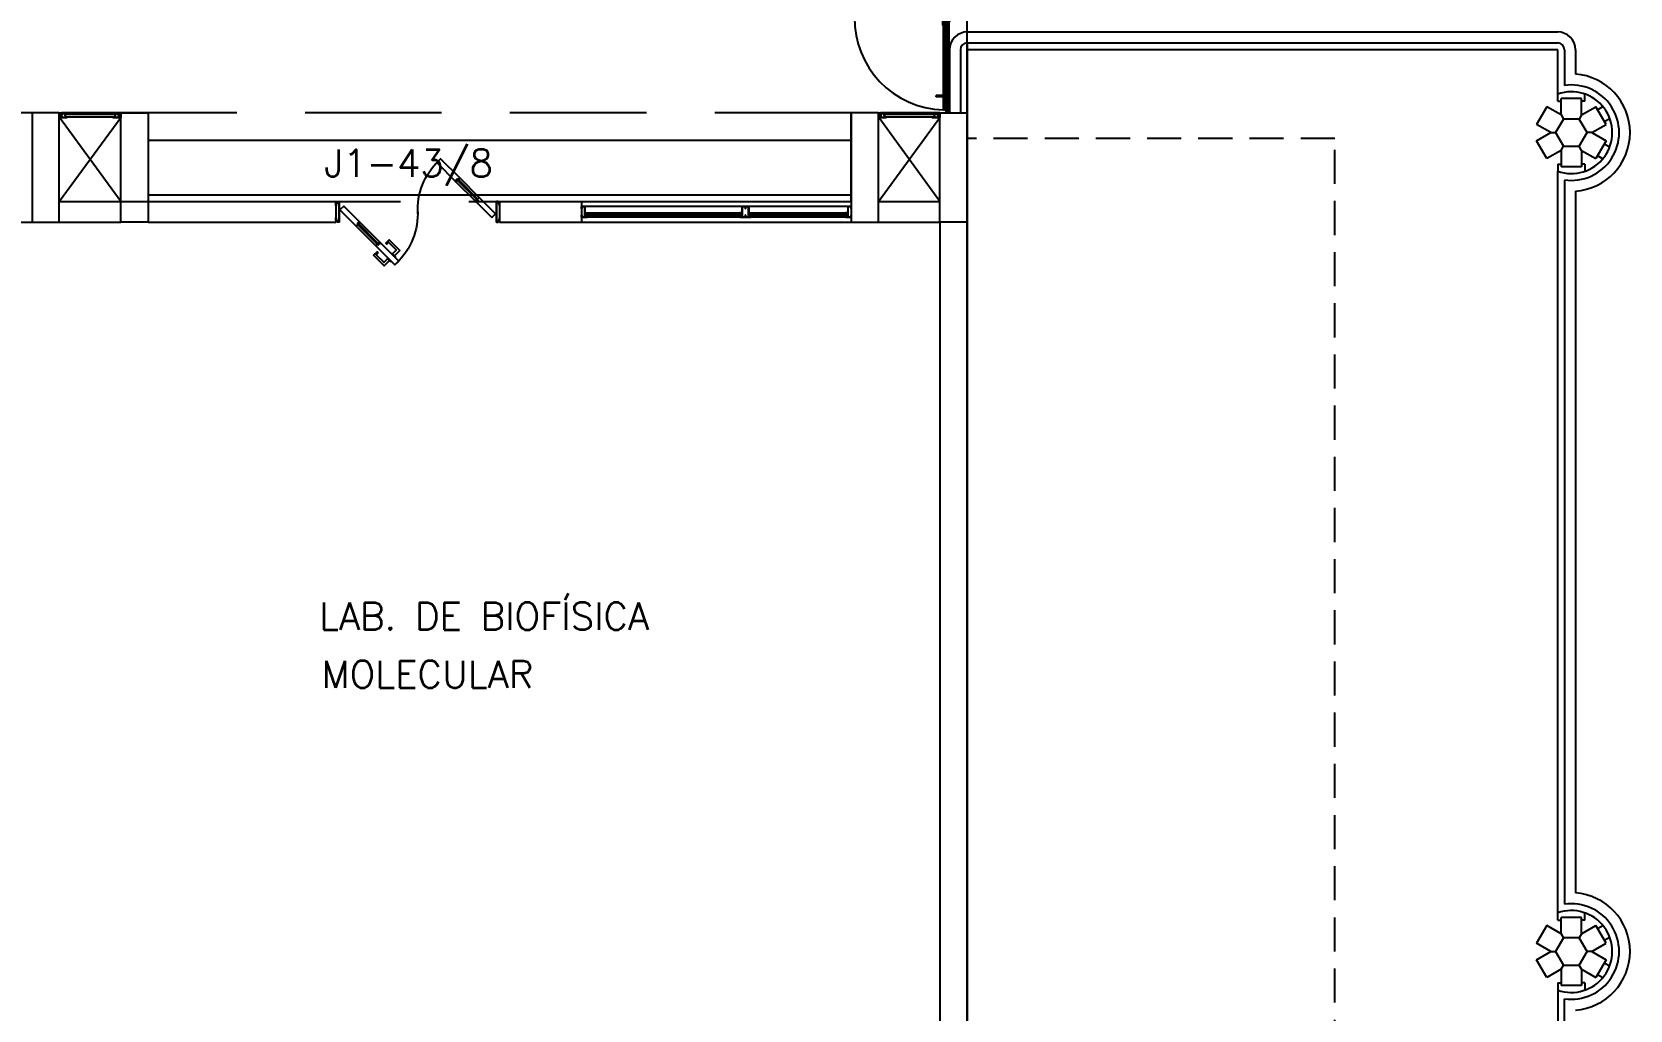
# Model space of a CAD drawing. Header units: millimetres. Extents: x 1887 to 2405, y 1100 to 1335.
# Drawn here: x 2111.56 to 2123.26, y 1258.15 to 1265.32 of the extents above; entities that cross this region are included whole.
import ezdxf

# ---------------------------------------------------------------- set-up
doc = ezdxf.new("R2010")
doc.units = ezdxf.units.MM
doc.linetypes.add('HIDDEN', pattern=[0.375, 0.25, -0.125])
for name, color, linetype in [('AR- ALV1', 235, 'Continuous'), ('AR-ALV', 2, 'Continuous'), ('AR-CORRIMAO-V1', 2, 'Continuous'), ('AR-ESQ', 1, 'Continuous'), ('AR-ESTC', 3, 'Continuous'), ('AR-ESTMA-C', 3, 'Continuous'), ('AR-ESTMA-V', 1, 'Continuous'), ('AR-PEITORIL', 1, 'Continuous'), ('AR-PERGOLAPROJ', 1, 'HIDDEN'), ('AR-PISO-V1', 1, 'Continuous'), ('AR-PORTA', 1, 'Continuous'), ('AR-PROJ', 1, 'HIDDEN'), ('AR-SHAFT', 1, 'Continuous'), ('AR-VIDRO', 1, 'Continuous'), ('DT-ESQ-BAGUETE-C', 2, 'Continuous'), ('DT-ESQ-BAGUETE-V', 1, 'Continuous'), ('DT-ESQ-CHAPA DOBRADA-V', 1, 'Continuous'), ('DT-ESQ-MARCO-V', 1, 'Continuous'), ('DT-ESQ-PERFIL CADEIRA-C', 2, 'Continuous'), ('DT-ESQ-PERFIL CADEIRA-V', 1, 'Continuous'), ('DT-ESQ-PERFIL U-C', 2, 'Continuous'), ('DT-ESQ-VENEZIANA-C', 2, 'Continuous'), ('DT-ESQ-VENEZIANA-V', 2, 'Continuous'), ('DT-ESQ-VIDRO-C', 2, 'Continuous'), ('ENDEREÇO', 2, 'Continuous'), ('maçaneta', 1, 'Continuous'), ('montantes', 1, 'Continuous'), ('mov', 1, 'Continuous'), ('PM-PERFIL U-C', 2, 'Continuous'), ('PM-VIDRO', 1, 'Continuous'), ('pm1', 2, 'Continuous'), ('pm2', 2, 'Continuous'), ('TEXTO', 2, 'Continuous')]:
    doc.layers.add(name, color=color, linetype=linetype)
doc.styles.add('UNB-100', font='simplex.shx', dxfattribs={"height": 0.2})
doc.styles.add('UNB1-100', font='simplex.shx', dxfattribs={"height": 0.2})

# ---------------------------------------------------------------- blocks, each defined once
blk = doc.blocks.new('EF01-P')
at = {"layer": 'DT-ESQ-BAGUETE-C', "ltscale": 0.1}
for points in [[(0.002, 0.035), (0.015, 0.035), (0.015, 0.033), (0.002, 0.033), (0.002, 0.005), (0.015, 0.005), (0.015, 0.004), (0.002, 0.004, -0.414214), (0, 0.005), (0, 0.033, -0.414214)], [(0.448, 0.035), (0.435, 0.035), (0.435, 0.033), (0.448, 0.033), (0.448, 0.005), (0.435, 0.005), (0.435, 0.004), (0.448, 0.004, 0.414214), (0.45, 0.005), (0.45, 0.033, 0.414214)]]:
    blk.add_lwpolyline(points, format="xyb", close=True, dxfattribs=at)
at = {"layer": 'DT-ESQ-PERFIL CADEIRA-C', "color": 2, "ltscale": 0.1}
for points in [[(0.01, 0.002), (0.01, 0.003), (0.002, 0.003, 1), (0.002, 0), (0.015, 0, 0.414214), (0.016, 0.002), (0.016, 0.033), (0.043, 0.033)], [(0.407, 0.006), (0.432, 0.006), (0.432, 0.016), (0.433, 0.016), (0.433, 0.006, -0.414214), (0.432, 0.005), (0.407, 0.005), (0.394, 0.005, -1), (0.394, 0.008), (0.407, 0.008), (0.407, 0.02), (0.407, 0.032), (0.394, 0.032, -1), (0.394, 0.035), (0.407, 0.035), (0.433, 0.035, -0.414214), (0.435, 0.033), (0.435, 0.002), (0.448, 0.002)]]:
    blk.add_lwpolyline(points, format="xyb", dxfattribs=at)
at = {"layer": 'DT-ESQ-PERFIL CADEIRA-C', "ltscale": 0.1}
for points in [[(0.043, 0.006), (0.018, 0.006), (0.018, 0.016), (0.016, 0.016), (0.016, 0.006, 0.414214), (0.018, 0.005), (0.043, 0.005), (0.056, 0.005, 1), (0.056, 0.008), (0.043, 0.008), (0.043, 0.02), (0.043, 0.032), (0.056, 0.032, 1), (0.056, 0.035), (0.043, 0.035), (0.016, 0.035, 0.414214), (0.015, 0.033), (0.015, 0.002), (0.002, 0.002)], [(0.041, 0.02), (0.041, 0.032, -0.414214), (0.043, 0.033), (0.056, 0.033)], [(0.041, 0.02), (0.041, 0.008, 0.414214), (0.043, 0.006), (0.056, 0.006)], [(0.408, 0.02), (0.408, 0.032, 0.414214), (0.407, 0.033), (0.394, 0.033)], [(0.408, 0.02), (0.408, 0.008, -0.414214), (0.407, 0.006), (0.394, 0.006)], [(0.44, 0.002), (0.44, 0.003), (0.448, 0.003, -1), (0.448, 0), (0.435, 0, -0.414214), (0.433, 0.002), (0.433, 0.033), (0.407, 0.033)]]:
    blk.add_lwpolyline(points, format="xyb", dxfattribs=at)
at = {"layer": 'DT-ESQ-PERFIL CADEIRA-V', "ltscale": 0.1}
blk.add_line((0.015, 0), (0.435, 0), dxfattribs=at)
at = {"layer": 'DT-ESQ-VENEZIANA-C', "ltscale": 0.1}
for p, q in [((0.043, 0.011), (0.407, 0.011)), ((0.043, 0.009), (0.407, 0.009))]:
    blk.add_line(p, q, dxfattribs=at)
at = {"layer": 'DT-ESQ-VENEZIANA-V', "ltscale": 0.1}
blk.add_line((0.043, 0.031), (0.407, 0.031), dxfattribs=at)
blk = doc.blocks.new('PV1')
at = {"layer": 'AR-VIDRO'}
for p, q in [((0.682, 0.02), (0.005, 0.02)), ((0.682, 0.005), (0.005, 0.005)), ((0.022, 0.044), (0.022, 0.029)), ((0.022, 0.044), (0.688, 0.044)), ((0.022, 0.029), (0.688, 0.029)), ((2.703, 0.044), (2.037, 0.044)), ((2.703, 0.029), (2.037, 0.029)), ((2.043, 0.02), (2.72, 0.02)), ((2.043, 0.005), (2.72, 0.005)), ((2.703, 0.044), (2.703, 0.029))]:
    blk.add_line(p, q, dxfattribs=at)
at = {"layer": 'maçaneta'}
for p, q in [((0.112, 0.044), (0.112, 0.049)), ((0.112, 0.049), (0.132, 0.049)), ((0.117, 0.099), (0.127, 0.099)), ((0.117, 0.049), (0.117, 0.099)), ((0.127, 0.049), (0.127, 0.099)), ((0.132, 0.044), (0.132, 0.049)), ((2.613, 0.049), (2.593, 0.049)), ((2.593, 0.044), (2.593, 0.049)), ((2.598, 0.049), (2.598, 0.099)), ((2.608, 0.099), (2.598, 0.099)), ((2.608, 0.049), (2.608, 0.099)), ((2.613, 0.044), (2.613, 0.049))]:
    blk.add_line(p, q, dxfattribs=at)
at = {"layer": 'montantes'}
for p, q in [((0, 0), (0, 0.025)), ((0, 0.025), (0.02, 0.025)), ((0, 0), (0.02, 0)), ((0.005, 0.005), (0.005, 0.02)), ((0.02, 0.02), (0.02, 0.025)), ((0.02, 0), (0.02, 0.005)), ((0.642, 0.049), (0.692, 0.049)), ((0.642, 0.025), (0.692, 0.025)), ((0.688, 0.025), (0.668, 0.025)), ((0.668, 0.02), (0.668, 0.025)), ((0.668, 0), (0.668, 0.005)), ((0.688, 0), (0.668, 0)), ((0.682, 0.005), (0.682, 0.02)), ((0.688, 0.044), (0.688, 0.029)), ((0.688, 0), (0.688, 0.025)), ((0.692, 0.049), (0.692, 0.025)), ((2.033, 0.049), (2.033, 0.025)), ((2.082, 0.049), (2.033, 0.049)), ((2.082, 0.025), (2.033, 0.025)), ((2.037, 0.044), (2.037, 0.029)), ((2.037, 0.025), (2.057, 0.025)), ((2.037, 0), (2.037, 0.025)), ((2.037, 0), (2.057, 0)), ((2.043, 0.005), (2.043, 0.02)), ((2.057, 0.02), (2.057, 0.025)), ((2.057, 0), (2.057, 0.005)), ((2.705, 0.02), (2.705, 0.025)), ((2.725, 0.025), (2.705, 0.025)), ((2.705, 0), (2.705, 0.005)), ((2.725, 0), (2.705, 0)), ((2.72, 0.005), (2.72, 0.02)), ((2.725, 0), (2.725, 0.025))]:
    blk.add_line(p, q, dxfattribs=at)
for centre in [(0.692, 0.02), (2.033, 0.02)]:
    blk.add_circle(centre, 0.005, dxfattribs=at)
for centre, start, end in [((0.642, 0.044), 90, 180), ((0.642, 0.03), 180, 270), ((2.082, 0.044), 0, 90), ((2.082, 0.03), 270, 0)]:
    blk.add_arc(centre, 0.005, start, end, dxfattribs=at)
at = {"layer": 'mov'}
for centre, start, end in [((0.692, 0.025), 0, 178.3547), ((2.033, 0.025), 1.6453, 180)]:
    blk.add_arc(centre, 0.671, start, end, dxfattribs=at)
blk = doc.blocks.new('EF04A-P')
at = {"layer": 'DT-ESQ-BAGUETE-C', "ltscale": 0.1}
for points in [[(0.039, -0.05), (0.0255, -0.05), (0.0255, -0.0485), (0.039, -0.0485), (0.039, -0.0365), (0.0255, -0.0365), (0.0255, -0.035), (0.039, -0.035, -0.4142136), (0.0405, -0.0365), (0.0405, -0.0485, -0.4142136)], [(0.736, -0.05), (0.7495, -0.05), (0.7495, -0.0485), (0.736, -0.0485), (0.736, -0.0365), (0.7495, -0.0365), (0.7495, -0.035), (0.736, -0.035, 0.4142136), (0.7345, -0.0365), (0.7345, -0.0485, 0.4142136)]]:
    blk.add_lwpolyline(points, format="xyb", close=True, dxfattribs=at)
at = {"layer": 'DT-ESQ-BAGUETE-V', "ltscale": 0.1}
blk.add_line((0.736, -0.05), (0.039, -0.05), dxfattribs=at)
at = {"layer": 'DT-ESQ-CHAPA DOBRADA-V', "ltscale": 0.1}
blk.add_line((0.735, -0.067), (0.04, -0.067), dxfattribs=at)
at = {"layer": 'DT-ESQ-MARCO-V', "ltscale": 0.1}
for p, q in [((0.0235, -0.035), (0.7515, -0.035)), ((0.0235, -0.115), (0.7515, -0.115))]:
    blk.add_line(p, q, dxfattribs=at)
at = {"layer": 'DT-ESQ-PERFIL U-C', "ltscale": 0.1}
for points in [[(0.025, -0.0655), (0.025, -0.0655, 0.4142136), (0.0235, -0.067), (0.0235, -0.1135), (0.0015, -0.1135), (0.0015, -0.1), (0, -0.1), (0, -0.1135, 0.4142136), (0.0015, -0.115), (0.0235, -0.115, 0.4142136), (0.025, -0.1135), (0.025, -0.067), (0.04, -0.067, 1), (0.04, -0.064), (0.025, -0.064), (0.025, -0.0365, 0.4142136), (0.0235, -0.035), (0.0015, -0.035, 0.4142136), (0, -0.0365), (0, -0.05), (0.0015, -0.05), (0.0015, -0.0365), (0.0235, -0.0365), (0.0235, -0.064, 0.4142136), (0.025, -0.0655), (0.04, -0.0655)], [(0.75, -0.0655), (0.75, -0.0655, -0.4142136), (0.7515, -0.067), (0.7515, -0.1135), (0.7735, -0.1135), (0.7735, -0.1), (0.775, -0.1), (0.775, -0.1135, -0.4142136), (0.7735, -0.115), (0.7515, -0.115, -0.4142136), (0.75, -0.1135), (0.75, -0.067), (0.735, -0.067, -1), (0.735, -0.064), (0.75, -0.064), (0.75, -0.0365, -0.4142136), (0.7515, -0.035), (0.7735, -0.035, -0.4142136), (0.775, -0.0365), (0.775, -0.05), (0.7735, -0.05), (0.7735, -0.0365), (0.7515, -0.0365), (0.7515, -0.064, -0.4142136), (0.75, -0.0655), (0.735, -0.0655)]]:
    blk.add_lwpolyline(points, format="xyb", dxfattribs=at)
at = {"layer": 'DT-ESQ-VIDRO-C', "ltscale": 0.1}
blk.add_lwpolyline([(0.027, -0.062), (0.027, -0.052), (0.748, -0.052), (0.748, -0.062)], close=True, dxfattribs=at)
blk = doc.blocks.new('EF05B-P')
at = {"layer": 'DT-ESQ-BAGUETE-C', "ltscale": 0.1}
for points in [[(0.039, -0.05), (0.0255, -0.05), (0.0255, -0.0485), (0.039, -0.0485), (0.039, -0.0365), (0.0255, -0.0365), (0.0255, -0.035), (0.039, -0.035, -0.4142136), (0.0405, -0.0365), (0.0405, -0.0485, -0.4142136)], [(1.161, -0.05), (1.1745, -0.05), (1.1745, -0.0485), (1.161, -0.0485), (1.161, -0.0365), (1.1745, -0.0365), (1.1745, -0.035), (1.161, -0.035, 0.4142136), (1.1595, -0.0365), (1.1595, -0.0485, 0.4142136)]]:
    blk.add_lwpolyline(points, format="xyb", close=True, dxfattribs=at)
at = {"layer": 'DT-ESQ-BAGUETE-V', "ltscale": 0.1}
blk.add_line((1.161, -0.05), (0.039, -0.05), dxfattribs=at)
at = {"layer": 'DT-ESQ-CHAPA DOBRADA-V', "ltscale": 0.1}
blk.add_line((1.16, -0.067), (0.04, -0.067), dxfattribs=at)
at = {"layer": 'DT-ESQ-MARCO-V', "ltscale": 0.1}
for p, q in [((0.0235, -0.035), (1.1765, -0.035)), ((0.0235, -0.115), (1.1765, -0.115))]:
    blk.add_line(p, q, dxfattribs=at)
at = {"layer": 'DT-ESQ-PERFIL U-C', "ltscale": 0.1}
for points in [[(0.025, -0.0655), (0.025, -0.0655, 0.4142136), (0.0235, -0.067), (0.0235, -0.1135), (0.0015, -0.1135), (0.0015, -0.1), (0, -0.1), (0, -0.1135, 0.4142136), (0.0015, -0.115), (0.0235, -0.115, 0.4142136), (0.025, -0.1135), (0.025, -0.067), (0.04, -0.067, 1), (0.04, -0.064), (0.025, -0.064), (0.025, -0.0365, 0.4142136), (0.0235, -0.035), (0.0015, -0.035, 0.4142136), (0, -0.0365), (0, -0.05), (0.0015, -0.05), (0.0015, -0.0365), (0.0235, -0.0365), (0.0235, -0.064, 0.4142136), (0.025, -0.0655), (0.04, -0.0655)], [(1.175, -0.0655), (1.175, -0.0655, -0.4142136), (1.1765, -0.067), (1.1765, -0.1135), (1.1985, -0.1135), (1.1985, -0.1), (1.2, -0.1), (1.2, -0.1135, -0.4142136), (1.1985, -0.115), (1.1765, -0.115, -0.4142136), (1.175, -0.1135), (1.175, -0.067), (1.16, -0.067, -1), (1.16, -0.064), (1.175, -0.064), (1.175, -0.0365, -0.4142136), (1.1765, -0.035), (1.1985, -0.035, -0.4142136), (1.2, -0.0365), (1.2, -0.05), (1.1985, -0.05), (1.1985, -0.0365), (1.1765, -0.0365), (1.1765, -0.064, -0.4142136), (1.175, -0.0655), (1.16, -0.0655)]]:
    blk.add_lwpolyline(points, format="xyb", dxfattribs=at)
at = {"layer": 'DT-ESQ-VIDRO-C', "ltscale": 0.1}
blk.add_lwpolyline([(0.027, -0.062), (0.027, -0.052), (1.173, -0.052), (1.173, -0.062)], close=True, dxfattribs=at)
blk = doc.blocks.new('PM7B')
at = {"layer": 'maçaneta'}
for points in [[(0.732, -0.208), (0.771, -0.247), (0.785, -0.233), (0.758, -0.206, -0.414214), (0.758, -0.204), (0.813, -0.148), (0.827, -0.162), (0.834, -0.155), (0.81, -0.13)], [(0.806, -0.282), (0.845, -0.321), (0.923, -0.243), (0.898, -0.219), (0.891, -0.226), (0.905, -0.24), (0.849, -0.295, -0.414214), (0.847, -0.295), (0.82, -0.268)], [(0.845, -0.321), (0.806, -0.282), (0.82, -0.268), (0.847, -0.295, 0.414214), (0.849, -0.295), (0.905, -0.24), (0.891, -0.226), (0.898, -0.219), (0.923, -0.243)]]:
    blk.add_lwpolyline(points, format="xyb", close=True, dxfattribs=at)
for points in [[(0.792, -0.226), (0.764, -0.254), (0.767, -0.258), (0.795, -0.229)], [(0.792, -0.226), (0.764, -0.254), (0.767, -0.258), (0.795, -0.229)], [(0.827, -0.261), (0.799, -0.289), (0.795, -0.286), (0.824, -0.258)], [(0.827, -0.261), (0.799, -0.289), (0.795, -0.286), (0.824, -0.258)]]:
    blk.add_lwpolyline(points, close=True, dxfattribs=at)
at = {"layer": 'mov'}
for centre, start, end in [((0.099, 0.089), 356.8029, 46.3992), ((1.101, 0.061), 176.8029, 226.3992)]:
    blk.add_arc(centre, 0.501, start, end, dxfattribs=at)
at = {"layer": 'PM-PERFIL U-C'}
for p, q in [((0, 0.12), (0, 0.139)), ((0.002, 0.12), (0, 0.12)), ((0.001, 0.14), (0.01, 0.14)), ((0.01, 0.138), (0.002, 0.138)), ((0.002, 0.138), (0.002, 0.12)), ((0.01, 0.14), (0.01, 0.149)), ((0.012, 0.15), (0.023, 0.15)), ((0.023, 0.148), (0.012, 0.148)), ((0.012, 0.148), (0.012, 0.139)), ((0.023, 0.148), (0.023, 0.002)), ((0.025, 0.149), (0.025, 0.001)), ((1.175, 0.149), (1.175, 0.001)), ((1.188, 0.15), (1.176, 0.15)), ((1.177, 0.148), (1.188, 0.148)), ((1.177, 0.148), (1.177, 0.002)), ((1.188, 0.148), (1.188, 0.139)), ((1.189, 0.138), (1.198, 0.138)), ((1.19, 0.14), (1.19, 0.149)), ((1.198, 0.14), (1.19, 0.14)), ((1.198, 0.138), (1.198, 0.12)), ((1.198, 0.12), (1.2, 0.12)), ((1.2, 0.12), (1.2, 0.139)), ((0, 0.012), (0, 0.03)), ((0, 0.03), (0.002, 0.03)), ((0.01, 0.01), (0.001, 0.01)), ((0.002, 0.03), (0.002, 0.012)), ((0.002, 0.012), (0.01, 0.012)), ((0.01, 0.001), (0.01, 0.01)), ((0.012, 0.01), (0.012, 0.002)), ((0.012, 0.002), (0.023, 0.002)), ((0.023, 0), (0.012, 0)), ((1.188, 0.002), (1.177, 0.002)), ((1.176, 0), (1.188, 0)), ((1.188, 0.01), (1.188, 0.002)), ((1.198, 0.012), (1.189, 0.012)), ((1.19, 0.01), (1.198, 0.01)), ((1.19, 0.001), (1.19, 0.01)), ((1.198, 0.03), (1.198, 0.012)), ((1.2, 0.03), (1.198, 0.03)), ((1.2, 0.012), (1.2, 0.03))]:
    blk.add_line(p, q, dxfattribs=at)
for centre, start, end in [((0.001, 0.139), 90, 180), ((0.012, 0.149), 90, 180), ((0.01, 0.139), 270, 0), ((0.023, 0.149), 0, 90), ((1.176, 0.149), 90, 180), ((1.188, 0.149), 0, 90), ((1.189, 0.139), 180, 270), ((1.198, 0.139), 0, 90), ((0.001, 0.012), 180, 270), ((0.01, 0.01), 0, 90), ((0.012, 0.001), 180, 270), ((0.023, 0.001), 269.9386, 0), ((1.176, 0.001), 180, 270.0614), ((1.189, 0.01), 90, 180), ((1.188, 0.001), 270, 0), ((1.198, 0.012), 270, 0)]:
    blk.add_arc(centre, 0.0015, start, end, dxfattribs=at)
at = {"layer": 'PM-VIDRO'}
for p, q in [((0.161, 0.171), (0.302, 0.312)), ((0.309, 0.305), (0.168, 0.164)), ((0.891, -0.155), (1.032, -0.014)), ((1.039, -0.021), (0.898, -0.162))]:
    blk.add_line(p, q, dxfattribs=at)
at = {"layer": 'pm1'}
for p, q in [((0.302, 0.312), (0.291, 0.323)), ((0.302, 0.312), (0.309, 0.319)), ((0.327, 0.302), (0.309, 0.319)), ((0.316, 0.312), (0.309, 0.305)), ((0.32, 0.294), (0.309, 0.305)), ((0.327, 0.302), (0.32, 0.294)), ((0.03, 0.061), (0.15, 0.181)), ((0.178, 0.153), (0.058, 0.033)), ((0.15, 0.181), (0.161, 0.171)), ((0.154, 0.164), (0.161, 0.171)), ((0.171, 0.146), (0.154, 0.164)), ((0.168, 0.164), (0.161, 0.157)), ((0.168, 0.164), (0.178, 0.153)), ((0.178, 0.153), (0.171, 0.146)), ((0.058, 0.033), (0.03, 0.061)), ((1.022, -0.003), (1.029, 0.004)), ((1.029, 0.004), (1.046, -0.014)), ((1.032, -0.014), (1.039, -0.007)), ((1.046, -0.014), (1.039, -0.021)), ((0.873, -0.152), (0.88, -0.144)), ((0.873, -0.152), (0.891, -0.169)), ((0.88, -0.144), (0.891, -0.155)), ((0.884, -0.162), (0.891, -0.155)), ((0.898, -0.162), (0.891, -0.169)), ((0.898, -0.162), (0.909, -0.173))]:
    blk.add_line(p, q, dxfattribs=at)
for points in [[(0.291, 0.323), (0.433, 0.464), (0.461, 0.436), (0.32, 0.294)], [(1.032, -0.014), (1.022, -0.003), (1.142, 0.117), (1.17, 0.089), (1.05, -0.031), (1.039, -0.021)], [(0.909, -0.173), (0.767, -0.314), (0.739, -0.286), (0.873, -0.152)]]:
    blk.add_lwpolyline(points, dxfattribs=at)
at = {"layer": 'pm2'}
for p, q in [((0.15, 0.181), (0.291, 0.323)), ((0.32, 0.294), (0.178, 0.153)), ((0.88, -0.144), (1.022, -0.003)), ((1.05, -0.031), (0.909, -0.173))]:
    blk.add_line(p, q, dxfattribs=at)
blk = doc.blocks.new('pilar15')
at = {"layer": 'AR-ESTMA-C'}
for p, q in [((0.075, 0.25), (-0.075, 0.25)), ((-0.075, 0.13), (-0.075, 0.25)), ((0.075, 0.13), (0.075, 0.25)), ((-0.179, 0.19), (-0.254, 0.06)), ((-0.075, 0.13), (-0.179, 0.19)), ((-0.075, 0.13), (-0.058, 0.1)), ((0.075, 0.13), (0.058, 0.1)), ((0.075, 0.13), (0.179, 0.19)), ((0.254, 0.06), (0.179, 0.19)), ((-0.15, 0), (-0.254, 0.06)), ((-0.254, -0.06), (-0.15, 0)), ((-0.15, 0), (-0.115, 0)), ((0.15, 0), (0.115, 0)), ((0.15, 0), (0.254, 0.06)), ((0.15, 0), (0.254, -0.06)), ((-0.179, -0.19), (-0.254, -0.06)), ((-0.075, -0.13), (-0.058, -0.1)), ((0.075, -0.13), (0.058, -0.1)), ((0.254, -0.06), (0.179, -0.19)), ((-0.075, -0.13), (-0.179, -0.19)), ((-0.075, -0.13), (-0.075, -0.25)), ((0.075, -0.13), (0.179, -0.19)), ((0.075, -0.13), (0.075, -0.25)), ((0.075, -0.25), (-0.075, -0.25))]:
    blk.add_line(p, q, dxfattribs=at)
blk.add_lwpolyline([(0.058, 0.1), (-0.058, 0.1), (-0.115, 0), (-0.058, -0.1), (0.058, -0.1), (0.115, 0)], close=True, dxfattribs=at)

msp = doc.modelspace()

# ---------------------------------------------------------------- linework, layer by layer
at = {"layer": 'AR- ALV1'}
msp.add_line((2118.41, 1254.998), (2118.41, 1271.048), dxfattribs=at)
at = {"layer": 'AR-ALV'}
for p, q in [((2111.76, 1264.073), (2112.21, 1264.073)), ((2112.41, 1264.073), (2113.785, 1264.073)), ((2113.785, 1264.073), (2113.785, 1263.923)), ((2114.985, 1264.073), (2114.985, 1263.923)), ((2114.985, 1264.073), (2115.585, 1264.073)), ((2115.585, 1264.073), (2115.585, 1263.923)), ((2117.76, 1264.073), (2118.21, 1264.073)), ((2117.76, 1264.073), (2118.21, 1264.073)), ((2110.86, 1263.923), (2111.56, 1263.923)), ((2111.76, 1263.923), (2112.21, 1263.923)), ((2112.41, 1263.923), (2113.785, 1263.923)), ((2114.985, 1263.923), (2115.585, 1263.923)), ((2117.76, 1263.923), (2118.21, 1263.923)), ((2118.21, 1263.923), (2118.21, 1255.598)), ((2118.41, 1263.923), (2118.41, 1255.598))]:
    msp.add_line(p, q, dxfattribs=at)
at = {"layer": 'AR-CORRIMAO-V1'}
for p, q in [((2118.41, 1265.316), (2122.734, 1265.316)), ((2118.28, 1265.186), (2118.28, 1264.723)), ((2118.36, 1265.186), (2118.36, 1264.723)), ((2118.41, 1265.236), (2122.734, 1265.236)), ((2122.784, 1265.186), (2122.784, 1264.924)), ((2122.864, 1265.186), (2122.864, 1265.007)), ((2122.784, 1264.231), (2122.784, 1258.924)), ((2122.864, 1264.149), (2122.864, 1259.007)), ((2122.784, 1252.924), (2122.784, 1258.231))]:
    msp.add_line(p, q, dxfattribs=at)
for centre, radius, start, end in [((2118.41, 1265.186), 0.13, 90, 180), ((2122.734, 1265.186), 0.13, 0, 90), ((2118.41, 1265.186), 0.05, 90, 180), ((2122.734, 1265.186), 0.05, 0, 90), ((2122.834, 1264.578), 0.43, 274.0006, 85.9994), ((2122.834, 1264.578), 0.35, 261.7868, 98.2132), ((2122.834, 1258.578), 0.35, 261.7868, 98.2132), ((2122.834, 1258.578), 0.43, 274.0006, 85.9994)]:
    msp.add_arc(centre, radius, start, end, dxfattribs=at)
at = {"layer": 'AR-ESTC'}
for points in [[(2111.76, 1264.723), (2111.56, 1264.723), (2111.56, 1263.923), (2111.76, 1263.923)], [(2112.21, 1264.723), (2112.41, 1264.723), (2112.41, 1263.923), (2112.21, 1263.923)], [(2117.76, 1264.723), (2117.56, 1264.723), (2117.56, 1263.923), (2117.76, 1263.923)], [(2118.21, 1264.723), (2118.41, 1264.723), (2118.41, 1263.923), (2118.21, 1263.923)]]:
    msp.add_lwpolyline(points, close=True, dxfattribs=at)
at = {"layer": 'AR-ESTMA-V', "ltscale": 0.25}
for p, q in [((2122.734, 1264.808), (2122.734, 1264.861)), ((2122.734, 1264.808), (2122.759, 1264.808)), ((2122.934, 1264.808), (2122.909, 1264.808)), ((2122.934, 1264.808), (2122.934, 1264.861)), ((2123.025, 1264.746), (2123.065, 1264.769)), ((2123.075, 1264.66), (2123.115, 1264.682)), ((2123.075, 1264.496), (2123.115, 1264.473)), ((2122.734, 1264.348), (2122.734, 1264.295)), ((2122.734, 1264.348), (2122.759, 1264.348)), ((2122.934, 1264.348), (2122.909, 1264.348)), ((2122.934, 1264.348), (2122.934, 1264.295)), ((2123.025, 1264.41), (2123.065, 1264.387)), ((2122.734, 1258.808), (2122.734, 1258.861)), ((2122.734, 1258.808), (2122.759, 1258.808)), ((2122.934, 1258.808), (2122.909, 1258.808)), ((2122.934, 1258.808), (2122.934, 1258.861)), ((2123.025, 1258.746), (2123.065, 1258.769)), ((2123.075, 1258.66), (2123.115, 1258.682)), ((2123.075, 1258.496), (2123.115, 1258.473)), ((2122.734, 1258.348), (2122.734, 1258.295)), ((2122.734, 1258.348), (2122.759, 1258.348)), ((2122.934, 1258.348), (2122.909, 1258.348)), ((2122.934, 1258.348), (2122.934, 1258.295)), ((2123.025, 1258.41), (2123.065, 1258.387))]:
    msp.add_line(p, q, dxfattribs=at)
at = {"layer": 'AR-PEITORIL'}
for p, q in [((2115.585, 1264.073), (2117.56, 1264.073)), ((2115.585, 1263.923), (2117.56, 1263.923))]:
    msp.add_line(p, q, dxfattribs=at)
at = {"layer": 'AR-PERGOLAPROJ', "ltscale": 4}
msp.add_lwpolyline([(2063.76, 1264.073), (2117.56, 1264.073), (2117.56, 1264.723), (2063.76, 1264.723)], close=True, dxfattribs=at)
at = {"layer": 'AR-PISO-V1'}
for p, q in [((2118.41, 1265.236), (2118.41, 1264.723)), ((2122.734, 1265.186), (2118.41, 1265.186)), ((2122.734, 1264.861), (2122.734, 1265.186)), ((2122.734, 1258.861), (2122.734, 1264.295)), ((2122.734, 1258.295), (2122.734, 1252.828))]:
    msp.add_line(p, q, dxfattribs=at)
for centre in [(2122.834, 1264.578), (2122.834, 1258.578)]:
    msp.add_arc(centre, 0.3, 250.5288, 109.4712, dxfattribs=at)
at = {"layer": 'AR-PROJ'}
for p, q in [((2121.102, 1264.536), (2118.41, 1264.536)), ((2121.102, 1255.578), (2121.102, 1264.536))]:
    msp.add_line(p, q, dxfattribs=at)
at = {"layer": 'AR-SHAFT'}
for p, q in [((2111.76, 1264.073), (2112.21, 1264.69)), ((2112.21, 1264.073), (2111.761, 1264.688)), ((2117.76, 1264.073), (2118.21, 1264.69)), ((2118.21, 1264.073), (2117.761, 1264.688)), ((2112.41, 1264.523), (2117.56, 1264.523)), ((2112.41, 1264.123), (2117.56, 1264.123))]:
    msp.add_line(p, q, dxfattribs=at)

# ---------------------------------------------------------------- block references
at = {"layer": 'AR-ESQ', "rotation": 180}
for name, p in [('EF01-P', (2112.21, 1264.723)), ('EF01-P', (2118.21, 1264.723)), ('EF05B-P', (2116.785, 1263.923)), ('EF04A-P', (2117.56, 1263.923))]:
    msp.add_blockref(name, p, dxfattribs=at)
at = {"layer": 'AR-ESTMA-C', "ltscale": 0.25}
for p in [(2122.834, 1264.578), (2122.834, 1258.578)]:
    msp.add_blockref('pilar15', p, dxfattribs=at)
at = {"layer": 'AR-PORTA', "rotation": 90}
msp.add_blockref('PV1', (2118.28, 1264.723), dxfattribs=at)
at = {"layer": 'AR-PORTA', "xscale": -1}
msp.add_blockref('PM7B', (2114.985, 1263.923), dxfattribs=at)

# ---------------------------------------------------------------- texts
at = {"layer": 'ENDEREÇO', "style": 'UNB1-100'}
msp.add_text('J1-43/8', height=0.2, dxfattribs=at).set_placement((2113.702, 1264.255))
at = {"layer": 'TEXTO', "style": 'UNB-100'}
for s, p in [('LAB. DE BIOFÍSICA', (2113.662, 1260.934)), ('MOLECULAR', (2113.68, 1260.509))]:
    msp.add_text(s, height=0.2, dxfattribs=at).set_placement(p)

doc.saveas('drawing.dxf')
